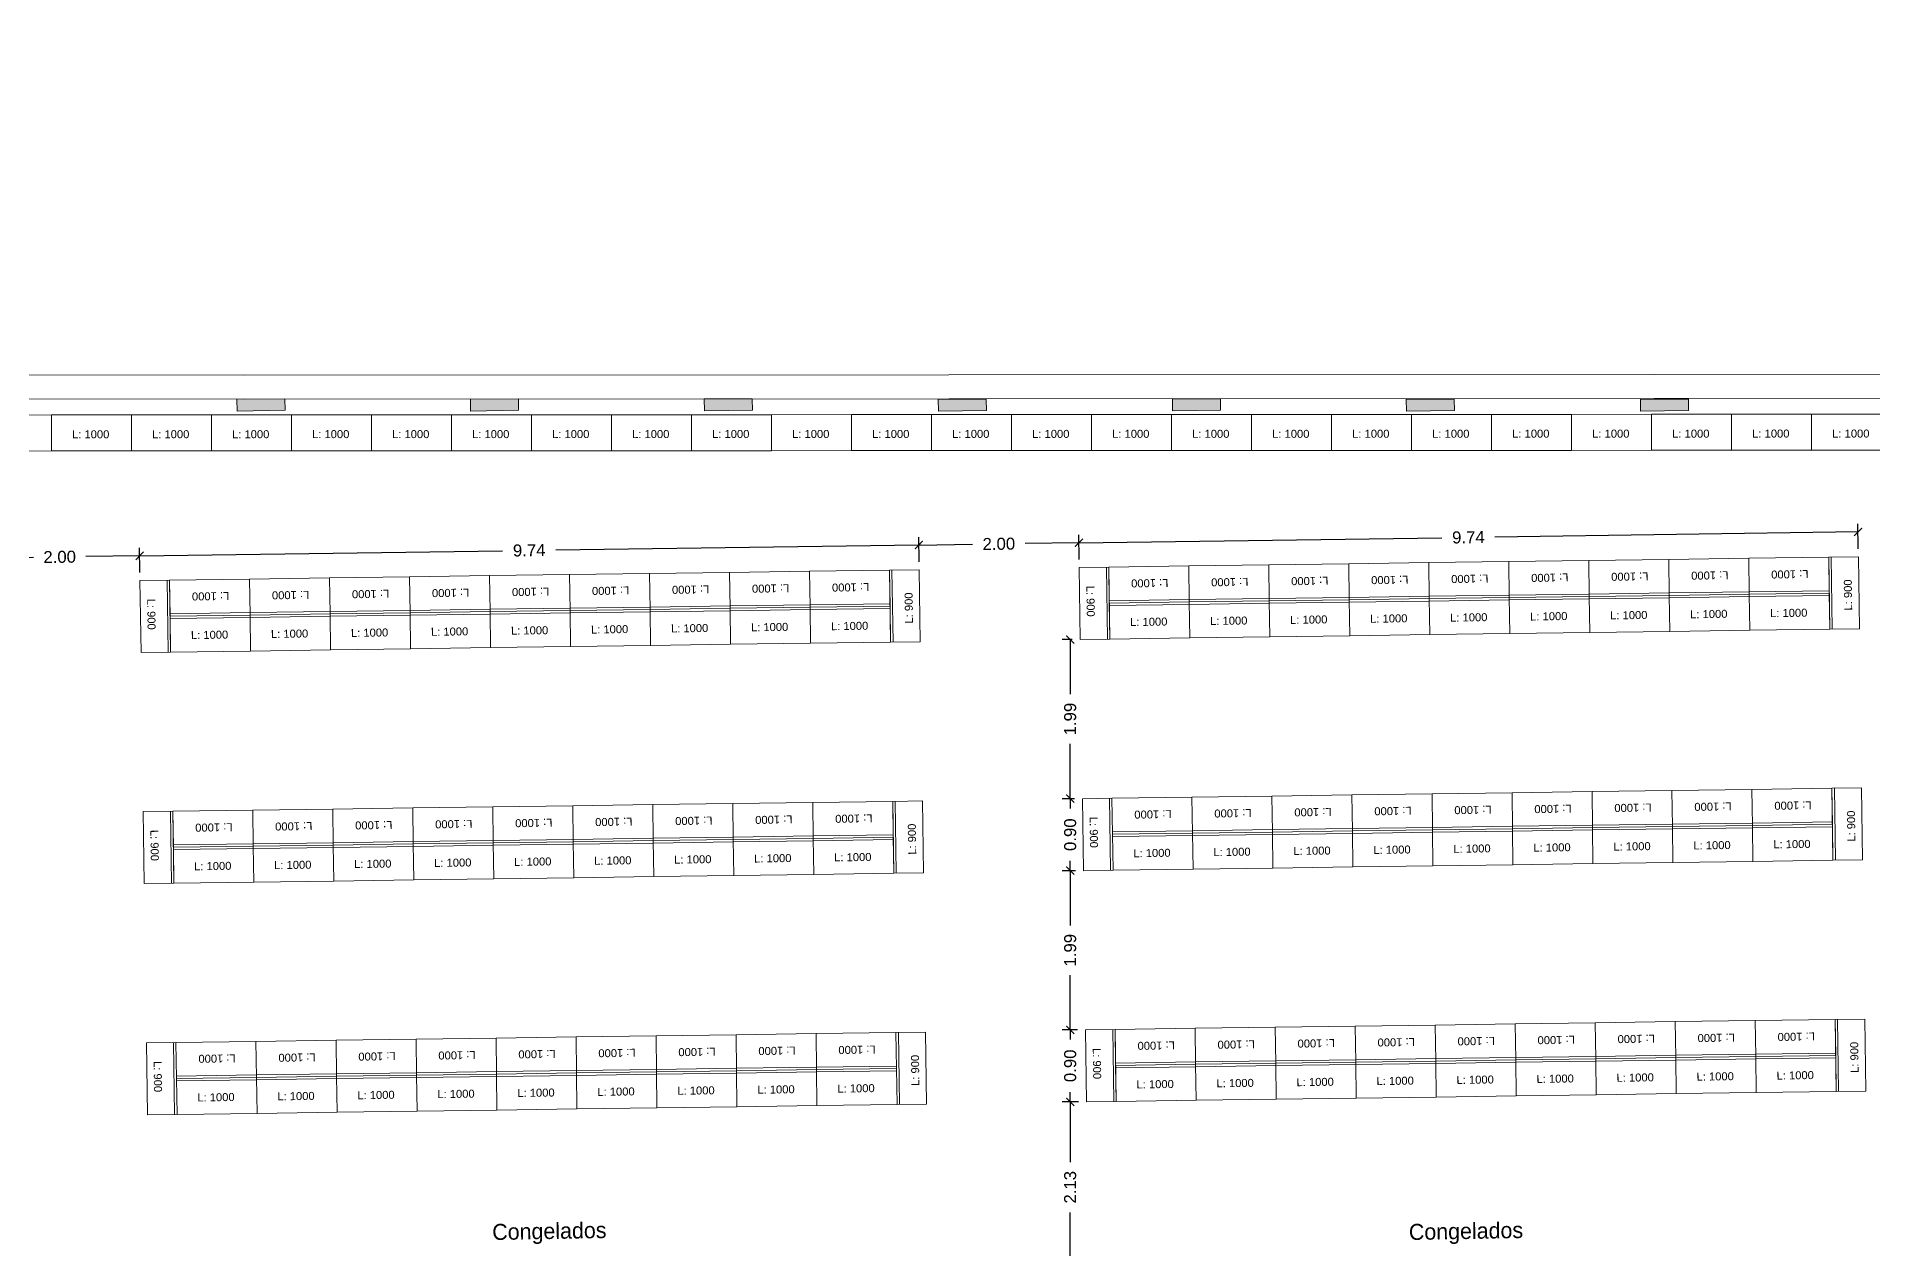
# Model space of a CAD drawing. Header units: inches. Extents: x 39 to 176, y 91 to 193.
# Drawn here: x 110.66 to 133.61, y 128.47 to 143.62 of the extents above; entities that cross this region are included whole.
import ezdxf

# ---------------------------------------------------------------- set-up
doc = ezdxf.new("R2010")
doc.units = ezdxf.units.IN
doc.header["$MEASUREMENT"] = 0
for name, color, linetype, lineweight in [('00.EE. Cotas  0.05', 2, 'Continuous', 5), ('00.EE. Muebles 0.05', 6, 'Continuous', 5), ('00.EE. Textos 0.05', 7, 'Continuous', 5), ('000.mARQ. Hach Gris Oscur. 0.05', 252, 'Continuous', 5), ('Texto', 141, 'Continuous', 18)]:
    doc.layers.add(name, color=color, linetype=linetype, lineweight=lineweight)
doc.styles.add('1_100', font='', dxfattribs={"height": 0.15})
doc.styles.add('1_500', font='', dxfattribs={"height": 1})
doc.styles.get('1_100').set_extended_font_data('Arial Unicode MS')
doc.styles.get('1_500').set_extended_font_data('Arial Unicode MS')
doc.dimstyles.new('1_100', dxfattribs={"dimtxt": 0.2, "dimasz": 0.1, "dimexe": 0.1, "dimexo": 0.1, "dimgap": 0.1, "dimtad": 0, "dimzin": 0, "dimdsep": 46, "dimtxsty": '1_100', "dimblk": 'ARCHTICK', "dimcen": 0.1, "dimadec": 0, "dimazin": 0, "dimtfac": 1, "dimtix": 1, "dimtmove": 2, "dimatfit": 3, "dimldrblk": 'OBLIQUE', "dimfxl": 1, "dimtolj": 1, "dimtzin": 0, "dimarcsym": 0})

# ---------------------------------------------------------------- blocks, each defined once
blk = doc.blocks.new('hhgfhfgh')
at = {"layer": '000.mARQ. Hach Gris Oscur. 0.05'}
h = blk.add_hatch(color=256, dxfattribs=at)
h.dxf.hatch_style = 1
h.paths.add_polyline_path([(1455.477, 129.807), (1456.077, 129.808), (1456.079, 129.666), (1455.479, 129.657)])
h = blk.add_hatch(color=256, dxfattribs=at)
h.dxf.hatch_style = 1
h.paths.add_polyline_path([(1458.396, 129.807), (1458.996, 129.808), (1458.998, 129.666), (1458.398, 129.657)])
h = blk.add_hatch(color=256, dxfattribs=at)
h.dxf.hatch_style = 1
h.paths.add_polyline_path([(1461.318, 129.809), (1461.918, 129.809), (1461.92, 129.667), (1461.32, 129.659)])
h = blk.add_hatch(color=256, dxfattribs=at)
h.dxf.hatch_style = 1
h.paths.add_polyline_path([(1464.244, 129.807), (1464.844, 129.807), (1464.846, 129.665), (1464.246, 129.657)])
h = blk.add_hatch(color=256, dxfattribs=at)
h.dxf.hatch_style = 1
h.paths.add_polyline_path([(1467.17, 129.808), (1467.77, 129.808), (1467.772, 129.666), (1467.172, 129.658)])
h = blk.add_hatch(color=256, dxfattribs=at)
h.dxf.hatch_style = 1
h.paths.add_polyline_path([(1470.094, 129.806), (1470.694, 129.807), (1470.696, 129.665), (1470.096, 129.656)])
h = blk.add_hatch(color=256, dxfattribs=at)
h.dxf.hatch_style = 1
h.paths.add_polyline_path([(1473.019, 129.806), (1473.62, 129.807), (1473.621, 129.665), (1473.021, 129.656)])
blk.add_lwpolyline([(1439.856, 129.828), (1455.559, 129.807), (1473.193, 129.814), (1511.187, 129.831), (1511.182, 130.131), (1473.193, 130.114), (1455.559, 130.107), (1440.153, 130.11), (1439.544, 179.958), (1439.243, 179.954), (1439.853, 130.101), (1439.853, 130.119), (1439.856, 129.828)], dxfattribs=at)
for points in [[(1455.477, 129.807), (1456.077, 129.808), (1456.079, 129.666), (1455.479, 129.657)], [(1458.396, 129.807), (1458.996, 129.808), (1458.998, 129.666), (1458.398, 129.657)], [(1461.318, 129.809), (1461.918, 129.809), (1461.92, 129.667), (1461.32, 129.659)], [(1464.244, 129.807), (1464.844, 129.807), (1464.846, 129.665), (1464.246, 129.657)], [(1467.17, 129.808), (1467.77, 129.808), (1467.772, 129.666), (1467.172, 129.658)], [(1470.094, 129.806), (1470.694, 129.807), (1470.696, 129.665), (1470.096, 129.656)], [(1473.019, 129.806), (1473.62, 129.807), (1473.621, 129.665), (1473.021, 129.656)]]:
    blk.add_lwpolyline(points, close=True, dxfattribs=at)
blk = doc.blocks.new('_ArchTick')
at = {"color": 0, "linetype": 'ByBlock', "const_width": 0.15}
blk.add_lwpolyline([(-0.5, -0.5), (0.5, 0.5)], dxfattribs=at)
blk = doc.blocks.new('*D103')
at = {"layer": '00.EE. Cotas  0.05', "color": 0, "lineweight": -2, "transparency": 16777216}
for p, q in [((109.952, 136.892), (109.948, 137.201)), ((111.952, 136.92), (111.948, 137.229)), ((109.949, 137.101), (110.62, 137.111)), ((111.949, 137.129), (111.278, 137.12))]:
    blk.add_line(p, q, dxfattribs=at)
at = {"layer": 'Defpoints', "color": 0, "transparency": 16777216}
for p in [(111.949, 137.129), (109.953, 136.793), (111.953, 136.82)]:
    blk.add_point(p, dxfattribs=at)
at = {"layer": '00.EE. Cotas  0.05', "color": 0, "lineweight": -2, "transparency": 16777216, "xscale": 0.1, "yscale": 0.1, "zscale": 0.1}
for p, rotation in [((109.949, 137.101), 180.7946960346271), ((111.949, 137.129), 0.7946960346270885)]:
    blk.add_blockref('_ArchTick', p, dxfattribs=dict(at, rotation=rotation))
at = {"layer": '00.EE. Cotas  0.05', "color": 0, "transparency": 16777216, "insert": (110.949, 137.115), "char_height": 0.15, "attachment_point": 5, "rotation": 0.7947, "style": '1_100'}
blk.add_mtext('\\A1;2.00', dxfattribs=at)
blk = doc.blocks.new('_Oblique')
blk = doc.blocks.new('*D104')
at = {"layer": '00.EE. Cotas  0.05', "color": 0, "lineweight": -2, "transparency": 16777216}
for p, q in [((111.952, 136.92), (111.948, 137.229)), ((121.688, 137.264), (117.151, 137.201)), ((121.691, 137.055), (121.687, 137.364)), ((111.949, 137.129), (116.486, 137.192))]:
    blk.add_line(p, q, dxfattribs=at)
at = {"layer": 'Defpoints', "color": 0, "transparency": 16777216}
for p in [(121.688, 137.264), (111.953, 136.82), (121.692, 136.955)]:
    blk.add_point(p, dxfattribs=at)
at = {"layer": '00.EE. Cotas  0.05', "color": 0, "lineweight": -2, "transparency": 16777216, "xscale": 0.1, "yscale": 0.1, "zscale": 0.1}
for p, rotation in [((121.688, 137.264), 0.7946960346290732), ((111.949, 137.129), 180.7946960346291)]:
    blk.add_blockref('_ArchTick', p, dxfattribs=dict(at, rotation=rotation))
at = {"layer": '00.EE. Cotas  0.05', "color": 0, "transparency": 16777216, "insert": (116.818, 137.197), "char_height": 0.15, "attachment_point": 5, "rotation": 0.7947, "style": '1_100'}
blk.add_mtext('\\A1;9.74', dxfattribs=at)
blk = doc.blocks.new('*D105')
at = {"layer": '00.EE. Cotas  0.05', "color": 0, "lineweight": -2, "transparency": 16777216}
for p, q in [((121.691, 137.055), (121.687, 137.364)), ((121.688, 137.264), (122.359, 137.274)), ((123.688, 137.292), (123.016, 137.283)), ((123.691, 137.083), (123.686, 137.392))]:
    blk.add_line(p, q, dxfattribs=at)
at = {"layer": 'Defpoints', "color": 0, "transparency": 16777216}
for p in [(123.688, 137.292), (123.692, 136.983), (121.692, 136.955)]:
    blk.add_point(p, dxfattribs=at)
at = {"layer": '00.EE. Cotas  0.05', "color": 0, "lineweight": -2, "transparency": 16777216, "xscale": 0.1, "yscale": 0.1, "zscale": 0.1}
for p, rotation in [((121.688, 137.264), 180.7946960345991), ((123.688, 137.292), 0.7946960345990997)]:
    blk.add_blockref('_ArchTick', p, dxfattribs=dict(at, rotation=rotation))
at = {"layer": '00.EE. Cotas  0.05', "color": 0, "transparency": 16777216, "insert": (122.688, 137.278), "char_height": 0.15, "attachment_point": 5, "rotation": 0.7947, "style": '1_100'}
blk.add_mtext('\\A1;2.00', dxfattribs=at)
blk = doc.blocks.new('*D106')
at = {"layer": '00.EE. Cotas  0.05', "color": 0, "lineweight": -2, "transparency": 16777216}
for p, q in [((133.43, 137.218), (133.425, 137.527)), ((123.691, 137.083), (123.686, 137.392)), ((123.688, 137.292), (128.225, 137.355)), ((133.427, 137.427), (128.889, 137.364))]:
    blk.add_line(p, q, dxfattribs=at)
at = {"layer": 'Defpoints', "color": 0, "transparency": 16777216}
for p in [(133.427, 137.427), (123.692, 136.983), (133.431, 137.118)]:
    blk.add_point(p, dxfattribs=at)
at = {"layer": '00.EE. Cotas  0.05', "color": 0, "lineweight": -2, "transparency": 16777216, "xscale": 0.1, "yscale": 0.1, "zscale": 0.1}
for p, rotation in [((133.427, 137.427), 0.794696034630409), ((123.688, 137.292), 180.7946960346304)]:
    blk.add_blockref('_ArchTick', p, dxfattribs=dict(at, rotation=rotation))
at = {"layer": '00.EE. Cotas  0.05', "color": 0, "transparency": 16777216, "insert": (128.557, 137.36), "char_height": 0.15, "attachment_point": 5, "rotation": 0.7947, "style": '1_100'}
blk.add_mtext('\\A1;9.74', dxfattribs=at)
blk = doc.blocks.new('*D107')
at = {"layer": '00.EE. Cotas  0.05', "color": 0, "lineweight": -2, "transparency": 16777216}
for p, q in [((123.605, 136.083), (123.48, 136.083)), ((123.58, 136.083), (123.58, 135.399)), ((123.58, 134.093), (123.58, 134.778)), ((123.632, 134.093), (123.48, 134.093))]:
    blk.add_line(p, q, dxfattribs=at)
at = {"layer": 'Defpoints', "color": 0, "transparency": 16777216}
for p in [(123.705, 136.083), (123.58, 134.093), (123.732, 134.093)]:
    blk.add_point(p, dxfattribs=at)
at = {"layer": '00.EE. Cotas  0.05', "color": 0, "lineweight": -2, "transparency": 16777216, "xscale": 0.1, "yscale": 0.1, "zscale": 0.1}
for p, rotation in [((123.58, 136.083), 90), ((123.58, 134.093), 270)]:
    blk.add_blockref('_ArchTick', p, dxfattribs=dict(at, rotation=rotation))
at = {"layer": '00.EE. Cotas  0.05', "color": 0, "transparency": 16777216, "insert": (123.58, 135.088), "char_height": 0.15, "attachment_point": 5, "rotation": 90, "style": '1_100'}
blk.add_mtext('\\A1;1.99', dxfattribs=at)
blk = doc.blocks.new('*D108')
at = {"layer": '00.EE. Cotas  0.05', "color": 0, "lineweight": -2, "transparency": 16777216}
for p, q in [((123.632, 134.093), (123.48, 134.093)), ((123.58, 134.093), (123.58, 133.972)), ((123.58, 133.193), (123.58, 133.315)), ((123.645, 133.193), (123.48, 133.193))]:
    blk.add_line(p, q, dxfattribs=at)
at = {"layer": 'Defpoints', "color": 0, "transparency": 16777216}
for p in [(123.732, 134.093), (123.58, 133.193), (123.745, 133.193)]:
    blk.add_point(p, dxfattribs=at)
at = {"layer": '00.EE. Cotas  0.05', "color": 0, "lineweight": -2, "transparency": 16777216, "xscale": 0.1, "yscale": 0.1, "zscale": 0.1}
for p, rotation in [((123.58, 134.093), 90), ((123.58, 133.193), 270)]:
    blk.add_blockref('_ArchTick', p, dxfattribs=dict(at, rotation=rotation))
at = {"layer": '00.EE. Cotas  0.05', "color": 0, "transparency": 16777216, "insert": (123.58, 133.643), "char_height": 0.15, "attachment_point": 5, "rotation": 90, "style": '1_100'}
blk.add_mtext('\\A1;0.90', dxfattribs=at)
blk = doc.blocks.new('*D109')
at = {"layer": '00.EE. Cotas  0.05', "color": 0, "lineweight": -2, "transparency": 16777216}
for p, q in [((123.645, 133.193), (123.48, 133.193)), ((123.58, 133.193), (123.58, 132.509)), ((123.58, 131.204), (123.58, 131.888)), ((123.672, 131.204), (123.48, 131.204))]:
    blk.add_line(p, q, dxfattribs=at)
at = {"layer": 'Defpoints', "color": 0, "transparency": 16777216}
for p in [(123.745, 133.193), (123.58, 131.204), (123.772, 131.204)]:
    blk.add_point(p, dxfattribs=at)
at = {"layer": '00.EE. Cotas  0.05', "color": 0, "lineweight": -2, "transparency": 16777216, "xscale": 0.1, "yscale": 0.1, "zscale": 0.1}
for p, rotation in [((123.58, 133.193), 90), ((123.58, 131.204), 270)]:
    blk.add_blockref('_ArchTick', p, dxfattribs=dict(at, rotation=rotation))
at = {"layer": '00.EE. Cotas  0.05', "color": 0, "transparency": 16777216, "insert": (123.58, 132.199), "char_height": 0.15, "attachment_point": 5, "rotation": 90, "style": '1_100'}
blk.add_mtext('\\A1;1.99', dxfattribs=at)
blk = doc.blocks.new('*D110')
at = {"layer": '00.EE. Cotas  0.05', "color": 0, "lineweight": -2, "transparency": 16777216}
for p, q in [((123.672, 131.204), (123.48, 131.204)), ((123.58, 131.204), (123.58, 131.082)), ((123.58, 130.304), (123.58, 130.425)), ((123.685, 130.304), (123.48, 130.304))]:
    blk.add_line(p, q, dxfattribs=at)
at = {"layer": 'Defpoints', "color": 0, "transparency": 16777216}
for p in [(123.58, 131.204), (123.772, 131.204), (123.785, 130.304)]:
    blk.add_point(p, dxfattribs=at)
at = {"layer": '00.EE. Cotas  0.05', "color": 0, "lineweight": -2, "transparency": 16777216, "xscale": 0.1, "yscale": 0.1, "zscale": 0.1}
for p, rotation in [((123.58, 131.204), 90), ((123.58, 130.304), 270)]:
    blk.add_blockref('_ArchTick', p, dxfattribs=dict(at, rotation=rotation))
at = {"layer": '00.EE. Cotas  0.05', "color": 0, "transparency": 16777216, "insert": (123.58, 130.754), "char_height": 0.15, "attachment_point": 5, "rotation": 90, "style": '1_100'}
blk.add_mtext('\\A1;0.90', dxfattribs=at)
blk = doc.blocks.new('*D111')
at = {"layer": '00.EE. Cotas  0.05', "color": 0, "lineweight": -2, "transparency": 16777216}
for p, q in [((123.685, 130.304), (123.48, 130.304)), ((123.58, 130.304), (123.58, 129.551)), ((123.58, 128.169), (123.58, 128.922)), ((123.88, 128.169), (123.48, 128.169))]:
    blk.add_line(p, q, dxfattribs=at)
at = {"layer": 'Defpoints', "color": 0, "transparency": 16777216}
for p in [(123.785, 130.304), (123.58, 128.169), (124.094, 128.169)]:
    blk.add_point(p, dxfattribs=at)
at = {"layer": '00.EE. Cotas  0.05', "color": 0, "lineweight": -2, "transparency": 16777216, "xscale": 0.1, "yscale": 0.1, "zscale": 0.1}
for p, rotation in [((123.58, 130.304), 90), ((123.58, 128.169), 270)]:
    blk.add_blockref('_ArchTick', p, dxfattribs=dict(at, rotation=rotation))
at = {"layer": '00.EE. Cotas  0.05', "color": 0, "transparency": 16777216, "insert": (123.58, 129.236), "char_height": 0.15, "attachment_point": 5, "rotation": 90, "style": '1_100'}
blk.add_mtext('\\A1;2.13', dxfattribs=at)

msp = doc.modelspace()

# ---------------------------------------------------------------- linework, layer by layer
at = {"layer": '00.EE. Muebles 0.05'}
for p, q in [((124.045, 136.088), (124.032, 136.988)), ((133.091, 137.113), (133.104, 136.214)), ((133.091, 137.113), (133.104, 136.214)), ((112.306, 135.925), (112.293, 136.825)), ((121.352, 136.951), (121.365, 136.051)), ((120.328, 136.516), (119.328, 136.503)), ((121.328, 136.53), (120.328, 136.516)), ((125.068, 136.582), (124.068, 136.568)), ((124.069, 136.508), (125.069, 136.522)), ((126.068, 136.596), (125.068, 136.582)), ((125.069, 136.522), (126.069, 136.536)), ((127.068, 136.61), (126.068, 136.596)), ((126.069, 136.536), (127.068, 136.55)), ((128.067, 136.624), (127.068, 136.61)), ((127.068, 136.55), (128.068, 136.564)), ((129.067, 136.638), (128.067, 136.624)), ((128.068, 136.564), (129.068, 136.578)), ((130.067, 136.651), (129.067, 136.638)), ((129.068, 136.578), (130.068, 136.591)), ((131.067, 136.665), (130.067, 136.651)), ((130.068, 136.591), (131.068, 136.605)), ((132.067, 136.679), (131.067, 136.665)), ((132.067, 136.679), (131.067, 136.665)), ((131.068, 136.605), (132.068, 136.619)), ((131.068, 136.605), (132.068, 136.619)), ((133.067, 136.693), (132.067, 136.679)), ((133.067, 136.693), (132.067, 136.679)), ((132.068, 136.619), (133.068, 136.633)), ((132.068, 136.619), (133.068, 136.633)), ((113.329, 136.419), (112.329, 136.405)), ((112.33, 136.345), (113.33, 136.359)), ((114.329, 136.433), (113.329, 136.419)), ((113.33, 136.359), (114.33, 136.373)), ((115.329, 136.447), (114.329, 136.433)), ((114.33, 136.373), (115.33, 136.387)), ((116.329, 136.461), (115.329, 136.447)), ((115.33, 136.387), (116.329, 136.401)), ((117.329, 136.475), (116.329, 136.461)), ((116.329, 136.401), (117.329, 136.415)), ((118.328, 136.489), (117.329, 136.475)), ((117.329, 136.415), (118.329, 136.429)), ((119.328, 136.503), (118.328, 136.489)), ((118.329, 136.429), (119.329, 136.443)), ((119.329, 136.443), (120.329, 136.456)), ((120.329, 136.456), (121.329, 136.47)), ((133.131, 134.224), (133.144, 133.324)), ((133.131, 134.224), (133.144, 133.324)), ((121.392, 134.061), (121.405, 133.161)), ((124.085, 133.198), (124.072, 134.098)), ((112.346, 133.035), (112.333, 133.935)), ((130.107, 133.762), (129.107, 133.748)), ((131.107, 133.776), (130.107, 133.762)), ((132.107, 133.789), (131.107, 133.776)), ((132.107, 133.789), (131.107, 133.776)), ((133.107, 133.803), (132.107, 133.789)), ((133.107, 133.803), (132.107, 133.789)), ((113.369, 133.53), (112.369, 133.516)), ((114.369, 133.543), (113.369, 133.53)), ((115.369, 133.557), (114.369, 133.543)), ((116.369, 133.571), (115.369, 133.557)), ((117.369, 133.585), (116.369, 133.571)), ((118.369, 133.599), (117.369, 133.585)), ((117.369, 133.525), (118.369, 133.539)), ((119.368, 133.613), (118.369, 133.599)), ((118.369, 133.539), (119.369, 133.553)), ((120.368, 133.627), (119.368, 133.613)), ((119.369, 133.553), (120.369, 133.567)), ((121.368, 133.641), (120.368, 133.627)), ((120.369, 133.567), (121.369, 133.581)), ((125.108, 133.692), (124.108, 133.679)), ((124.109, 133.619), (125.109, 133.632)), ((126.108, 133.706), (125.108, 133.692)), ((125.109, 133.632), (126.109, 133.646)), ((127.108, 133.72), (126.108, 133.706)), ((126.109, 133.646), (127.109, 133.66)), ((128.108, 133.734), (127.108, 133.72)), ((127.109, 133.66), (128.108, 133.674)), ((129.107, 133.748), (128.108, 133.734)), ((128.108, 133.674), (129.108, 133.688)), ((129.108, 133.688), (130.108, 133.702)), ((130.108, 133.702), (131.108, 133.716)), ((131.108, 133.716), (132.108, 133.729)), ((131.108, 133.716), (132.108, 133.729)), ((132.108, 133.729), (133.108, 133.743)), ((132.108, 133.729), (133.108, 133.743)), ((112.37, 133.456), (113.37, 133.47)), ((113.37, 133.47), (114.37, 133.483)), ((114.37, 133.483), (115.37, 133.497)), ((115.37, 133.497), (116.37, 133.511)), ((116.37, 133.511), (117.369, 133.525)), ((133.171, 131.334), (133.184, 130.434)), ((133.171, 131.334), (133.184, 130.434)), ((112.386, 130.146), (112.373, 131.046)), ((121.432, 131.171), (121.445, 130.271)), ((124.125, 130.308), (124.112, 131.208)), ((125.148, 130.803), (124.148, 130.789)), ((126.148, 130.817), (125.148, 130.803)), ((127.148, 130.83), (126.148, 130.817)), ((128.148, 130.844), (127.148, 130.83)), ((127.149, 130.77), (128.148, 130.784)), ((129.148, 130.858), (128.148, 130.844)), ((128.148, 130.784), (129.148, 130.798)), ((130.147, 130.872), (129.148, 130.858)), ((129.148, 130.798), (130.148, 130.812)), ((131.147, 130.886), (130.147, 130.872)), ((130.148, 130.812), (131.148, 130.826)), ((132.147, 130.9), (131.147, 130.886)), ((132.147, 130.9), (131.147, 130.886)), ((131.148, 130.826), (132.148, 130.84)), ((131.148, 130.826), (132.148, 130.84)), ((133.147, 130.914), (132.147, 130.9)), ((133.147, 130.914), (132.147, 130.9)), ((132.148, 130.84), (133.148, 130.854)), ((132.148, 130.84), (133.148, 130.854)), ((113.409, 130.64), (112.409, 130.626)), ((112.41, 130.566), (113.41, 130.58)), ((114.409, 130.654), (113.409, 130.64)), ((113.41, 130.58), (114.41, 130.594)), ((115.409, 130.668), (114.409, 130.654)), ((114.41, 130.594), (115.41, 130.608)), ((116.409, 130.681), (115.409, 130.668)), ((115.41, 130.608), (116.41, 130.621)), ((117.409, 130.695), (116.409, 130.681)), ((116.41, 130.621), (117.41, 130.635)), ((118.409, 130.709), (117.409, 130.695)), ((117.41, 130.635), (118.409, 130.649)), ((119.409, 130.723), (118.409, 130.709)), ((118.409, 130.649), (119.409, 130.663)), ((120.408, 130.737), (119.409, 130.723)), ((119.409, 130.663), (120.409, 130.677)), ((121.408, 130.751), (120.408, 130.737)), ((120.409, 130.677), (121.409, 130.691)), ((124.149, 130.729), (125.149, 130.743)), ((125.149, 130.743), (126.149, 130.757)), ((126.149, 130.757), (127.149, 130.77))]:
    msp.add_line(p, q, dxfattribs=at)
for points in [[(109.847, 138.889), (110.847, 138.89), (110.847, 138.44), (109.847, 138.439)], [(110.847, 138.89), (111.847, 138.89), (111.847, 138.44), (110.847, 138.44)], [(111.847, 138.89), (112.847, 138.89), (112.847, 138.44), (111.847, 138.44)], [(112.847, 138.89), (113.847, 138.891), (113.847, 138.441), (112.847, 138.44)], [(113.847, 138.891), (114.847, 138.891), (114.847, 138.441), (113.847, 138.441)], [(114.847, 138.891), (115.847, 138.892), (115.847, 138.442), (114.847, 138.441)], [(115.847, 138.892), (116.847, 138.892), (116.847, 138.442), (115.847, 138.442)], [(116.847, 138.892), (117.847, 138.892), (117.847, 138.442), (116.847, 138.442)], [(117.847, 138.892), (118.847, 138.893), (118.847, 138.443), (117.847, 138.442)], [(117.847, 138.892), (118.847, 138.893), (118.847, 138.443), (117.847, 138.442)], [(118.847, 138.893), (119.847, 138.893), (119.847, 138.443), (118.847, 138.443)], [(118.847, 138.893), (119.847, 138.893), (119.847, 138.443), (118.847, 138.443)], [(119.847, 138.893), (120.847, 138.894), (120.847, 138.444), (119.847, 138.443)], [(119.847, 138.893), (120.847, 138.894), (120.847, 138.444), (119.847, 138.443)], [(120.847, 138.894), (121.847, 138.894), (121.847, 138.444), (120.847, 138.444)], [(120.847, 138.894), (121.847, 138.894), (121.847, 138.444), (120.847, 138.444)], [(121.847, 138.894), (122.847, 138.894), (122.847, 138.444), (121.847, 138.444)], [(121.847, 138.894), (122.847, 138.894), (122.847, 138.444), (121.847, 138.444)], [(122.847, 138.894), (123.847, 138.895), (123.847, 138.445), (122.847, 138.444)], [(122.847, 138.894), (123.847, 138.895), (123.847, 138.445), (122.847, 138.444)], [(123.847, 138.895), (124.847, 138.895), (124.847, 138.445), (123.847, 138.445)], [(124.847, 138.895), (125.847, 138.896), (125.847, 138.446), (124.847, 138.445)], [(125.847, 138.896), (126.847, 138.896), (126.847, 138.446), (125.847, 138.446)], [(126.847, 138.896), (127.847, 138.896), (127.847, 138.446), (126.847, 138.446)], [(127.847, 138.896), (128.847, 138.897), (128.847, 138.447), (127.847, 138.446)], [(128.847, 138.897), (129.847, 138.897), (129.847, 138.447), (128.847, 138.447)], [(129.847, 138.897), (130.847, 138.898), (130.847, 138.448), (129.847, 138.447)], [(130.847, 138.898), (131.847, 138.898), (131.847, 138.448), (130.847, 138.448)], [(131.847, 138.898), (132.847, 138.898), (132.847, 138.448), (131.847, 138.448)], [(132.847, 138.898), (133.847, 138.899), (133.847, 138.449), (132.847, 138.448)], [(132.847, 138.898), (133.847, 138.899), (133.847, 138.449), (132.847, 138.448)], [(124.075, 136.088), (123.705, 136.083), (123.692, 136.983), (124.062, 136.988)], [(125.068, 136.552), (124.068, 136.538), (124.062, 136.988), (125.062, 137.002)], [(126.068, 136.566), (125.068, 136.552), (125.062, 137.002), (126.062, 137.016)], [(127.068, 136.58), (126.068, 136.566), (126.062, 137.016), (127.062, 137.03)], [(128.068, 136.594), (127.068, 136.58), (127.062, 137.03), (128.062, 137.044)], [(129.068, 136.608), (128.068, 136.594), (128.062, 137.044), (129.062, 137.058)], [(130.068, 136.621), (129.068, 136.608), (129.062, 137.058), (130.061, 137.071)], [(131.068, 136.635), (130.068, 136.621), (130.061, 137.071), (131.061, 137.085)], [(132.068, 136.649), (131.068, 136.635), (131.061, 137.085), (132.061, 137.099)], [(132.068, 136.649), (131.068, 136.635), (131.061, 137.085), (132.061, 137.099)], [(133.067, 136.663), (132.068, 136.649), (132.061, 137.099), (133.061, 137.113)], [(133.067, 136.663), (132.068, 136.649), (132.061, 137.099), (133.061, 137.113)], [(133.061, 137.113), (133.431, 137.118), (133.444, 136.218), (133.074, 136.213)], [(133.061, 137.113), (133.431, 137.118), (133.444, 136.218), (133.074, 136.213)], [(112.336, 135.925), (111.966, 135.92), (111.953, 136.82), (112.323, 136.825)], [(113.329, 136.389), (112.329, 136.375), (112.323, 136.825), (113.323, 136.839)], [(114.329, 136.403), (113.329, 136.389), (113.323, 136.839), (114.323, 136.853)], [(115.329, 136.417), (114.329, 136.403), (114.323, 136.853), (115.323, 136.867)], [(116.329, 136.431), (115.329, 136.417), (115.323, 136.867), (116.323, 136.881)], [(117.329, 136.445), (116.329, 136.431), (116.323, 136.881), (117.323, 136.895)], [(118.329, 136.459), (117.329, 136.445), (117.323, 136.895), (118.323, 136.909)], [(119.329, 136.473), (118.329, 136.459), (118.323, 136.909), (119.323, 136.922)], [(120.329, 136.486), (119.329, 136.473), (119.323, 136.922), (120.322, 136.936)], [(121.329, 136.5), (120.329, 136.486), (120.322, 136.936), (121.322, 136.95)], [(121.322, 136.95), (121.692, 136.955), (121.705, 136.055), (121.335, 136.05)], [(124.068, 136.538), (125.068, 136.552), (125.074, 136.102), (124.075, 136.088)], [(125.068, 136.552), (126.068, 136.566), (126.074, 136.116), (125.074, 136.102)], [(126.068, 136.566), (127.068, 136.58), (127.074, 136.13), (126.074, 136.116)], [(127.068, 136.58), (128.068, 136.594), (128.074, 136.144), (127.074, 136.13)], [(128.068, 136.594), (129.068, 136.608), (129.074, 136.158), (128.074, 136.144)], [(129.068, 136.608), (130.068, 136.621), (130.074, 136.172), (129.074, 136.158)], [(130.068, 136.621), (131.068, 136.635), (131.074, 136.185), (130.074, 136.172)], [(131.068, 136.635), (132.068, 136.649), (132.074, 136.199), (131.074, 136.185)], [(131.068, 136.635), (132.068, 136.649), (132.074, 136.199), (131.074, 136.185)], [(132.068, 136.649), (133.067, 136.663), (133.074, 136.213), (132.074, 136.199)], [(132.068, 136.649), (133.067, 136.663), (133.074, 136.213), (132.074, 136.199)], [(112.329, 136.375), (113.329, 136.389), (113.336, 135.939), (112.336, 135.925)], [(113.329, 136.389), (114.329, 136.403), (114.335, 135.953), (113.336, 135.939)], [(114.329, 136.403), (115.329, 136.417), (115.335, 135.967), (114.335, 135.953)], [(115.329, 136.417), (116.329, 136.431), (116.335, 135.981), (115.335, 135.967)], [(116.329, 136.431), (117.329, 136.445), (117.335, 135.995), (116.335, 135.981)], [(117.329, 136.445), (118.329, 136.459), (118.335, 136.009), (117.335, 135.995)], [(118.329, 136.459), (119.329, 136.473), (119.335, 136.023), (118.335, 136.009)], [(119.329, 136.473), (120.329, 136.486), (120.335, 136.036), (119.335, 136.023)], [(120.329, 136.486), (121.329, 136.5), (121.335, 136.05), (120.335, 136.036)], [(133.108, 133.773), (132.108, 133.759), (132.101, 134.209), (133.101, 134.223)], [(133.108, 133.773), (132.108, 133.759), (132.101, 134.209), (133.101, 134.223)], [(133.101, 134.223), (133.471, 134.228), (133.484, 133.329), (133.114, 133.323)], [(133.101, 134.223), (133.471, 134.228), (133.484, 133.329), (133.114, 133.323)], [(116.369, 133.541), (115.369, 133.527), (115.363, 133.977), (116.363, 133.991)], [(117.369, 133.555), (116.369, 133.541), (116.363, 133.991), (117.363, 134.005)], [(118.369, 133.569), (117.369, 133.555), (117.363, 134.005), (118.363, 134.019)], [(119.369, 133.583), (118.369, 133.569), (118.363, 134.019), (119.363, 134.033)], [(120.369, 133.597), (119.369, 133.583), (119.363, 134.033), (120.362, 134.047)], [(121.369, 133.611), (120.369, 133.597), (120.362, 134.047), (121.362, 134.06)], [(121.362, 134.06), (121.732, 134.066), (121.745, 133.166), (121.375, 133.161)], [(124.115, 133.199), (123.745, 133.193), (123.732, 134.093), (124.102, 134.098)], [(125.108, 133.662), (124.108, 133.649), (124.102, 134.098), (125.102, 134.112)], [(126.108, 133.676), (125.108, 133.662), (125.102, 134.112), (126.102, 134.126)], [(127.108, 133.69), (126.108, 133.676), (126.102, 134.126), (127.102, 134.14)], [(128.108, 133.704), (127.108, 133.69), (127.102, 134.14), (128.102, 134.154)], [(129.108, 133.718), (128.108, 133.704), (128.102, 134.154), (129.102, 134.168)], [(130.108, 133.732), (129.108, 133.718), (129.102, 134.168), (130.102, 134.182)], [(131.108, 133.746), (130.108, 133.732), (130.102, 134.182), (131.101, 134.196)], [(132.108, 133.759), (131.108, 133.746), (131.101, 134.196), (132.101, 134.209)], [(132.108, 133.759), (131.108, 133.746), (131.101, 134.196), (132.101, 134.209)], [(112.376, 133.036), (112.006, 133.031), (111.993, 133.931), (112.363, 133.936)], [(113.369, 133.5), (112.37, 133.486), (112.363, 133.936), (113.363, 133.95)], [(114.369, 133.513), (113.369, 133.5), (113.363, 133.95), (114.363, 133.963)], [(115.369, 133.527), (114.369, 133.513), (114.363, 133.963), (115.363, 133.977)], [(131.108, 133.746), (132.108, 133.759), (132.114, 133.31), (131.114, 133.296)], [(131.108, 133.746), (132.108, 133.759), (132.114, 133.31), (131.114, 133.296)], [(132.108, 133.759), (133.108, 133.773), (133.114, 133.323), (132.114, 133.31)], [(132.108, 133.759), (133.108, 133.773), (133.114, 133.323), (132.114, 133.31)], [(115.369, 133.527), (116.369, 133.541), (116.375, 133.091), (115.375, 133.077)], [(116.369, 133.541), (117.369, 133.555), (117.375, 133.105), (116.375, 133.091)], [(117.369, 133.555), (118.369, 133.569), (118.375, 133.119), (117.375, 133.105)], [(118.369, 133.569), (119.369, 133.583), (119.375, 133.133), (118.375, 133.119)], [(119.369, 133.583), (120.369, 133.597), (120.375, 133.147), (119.375, 133.133)], [(120.369, 133.597), (121.369, 133.611), (121.375, 133.161), (120.375, 133.147)], [(124.108, 133.649), (125.108, 133.662), (125.115, 133.212), (124.115, 133.199)], [(125.108, 133.662), (126.108, 133.676), (126.114, 133.226), (125.115, 133.212)], [(126.108, 133.676), (127.108, 133.69), (127.114, 133.24), (126.114, 133.226)], [(127.108, 133.69), (128.108, 133.704), (128.114, 133.254), (127.114, 133.24)], [(128.108, 133.704), (129.108, 133.718), (129.114, 133.268), (128.114, 133.254)], [(129.108, 133.718), (130.108, 133.732), (130.114, 133.282), (129.114, 133.268)], [(130.108, 133.732), (131.108, 133.746), (131.114, 133.296), (130.114, 133.282)], [(112.37, 133.486), (113.369, 133.5), (113.376, 133.05), (112.376, 133.036)], [(113.369, 133.5), (114.369, 133.513), (114.376, 133.063), (113.376, 133.05)], [(114.369, 133.513), (115.369, 133.527), (115.375, 133.077), (114.376, 133.063)], [(126.148, 130.787), (125.148, 130.773), (125.142, 131.223), (126.142, 131.237)], [(127.148, 130.8), (126.148, 130.787), (126.142, 131.237), (127.142, 131.25)], [(128.148, 130.814), (127.148, 130.8), (127.142, 131.25), (128.142, 131.264)], [(129.148, 130.828), (128.148, 130.814), (128.142, 131.264), (129.142, 131.278)], [(130.148, 130.842), (129.148, 130.828), (129.142, 131.278), (130.142, 131.292)], [(131.148, 130.856), (130.148, 130.842), (130.142, 131.292), (131.142, 131.306)], [(132.148, 130.87), (131.148, 130.856), (131.142, 131.306), (132.141, 131.32)], [(132.148, 130.87), (131.148, 130.856), (131.142, 131.306), (132.141, 131.32)], [(133.148, 130.884), (132.148, 130.87), (132.141, 131.32), (133.141, 131.334)], [(133.148, 130.884), (132.148, 130.87), (132.141, 131.32), (133.141, 131.334)], [(133.141, 131.334), (133.511, 131.339), (133.524, 130.439), (133.154, 130.434)], [(133.141, 131.334), (133.511, 131.339), (133.524, 130.439), (133.154, 130.434)], [(112.416, 130.146), (112.046, 130.141), (112.033, 131.041), (112.403, 131.046)], [(113.409, 130.61), (112.41, 130.596), (112.403, 131.046), (113.403, 131.06)], [(114.409, 130.624), (113.409, 130.61), (113.403, 131.06), (114.403, 131.074)], [(115.409, 130.638), (114.409, 130.624), (114.403, 131.074), (115.403, 131.088)], [(116.409, 130.651), (115.409, 130.638), (115.403, 131.088), (116.403, 131.101)], [(117.409, 130.665), (116.409, 130.651), (116.403, 131.101), (117.403, 131.115)], [(118.409, 130.679), (117.409, 130.665), (117.403, 131.115), (118.403, 131.129)], [(119.409, 130.693), (118.409, 130.679), (118.403, 131.129), (119.403, 131.143)], [(120.409, 130.707), (119.409, 130.693), (119.403, 131.143), (120.403, 131.157)], [(121.409, 130.721), (120.409, 130.707), (120.403, 131.157), (121.402, 131.171)], [(121.402, 131.171), (121.772, 131.176), (121.785, 130.276), (121.415, 130.271)], [(124.155, 130.309), (123.785, 130.304), (123.772, 131.204), (124.142, 131.209)], [(125.148, 130.773), (124.148, 130.759), (124.142, 131.209), (125.142, 131.223)], [(125.148, 130.773), (126.148, 130.787), (126.155, 130.337), (125.155, 130.323)], [(126.148, 130.787), (127.148, 130.8), (127.154, 130.35), (126.155, 130.337)], [(127.148, 130.8), (128.148, 130.814), (128.154, 130.364), (127.154, 130.35)], [(128.148, 130.814), (129.148, 130.828), (129.154, 130.378), (128.154, 130.364)], [(129.148, 130.828), (130.148, 130.842), (130.154, 130.392), (129.154, 130.378)], [(130.148, 130.842), (131.148, 130.856), (131.154, 130.406), (130.154, 130.392)], [(131.148, 130.856), (132.148, 130.87), (132.154, 130.42), (131.154, 130.406)], [(131.148, 130.856), (132.148, 130.87), (132.154, 130.42), (131.154, 130.406)], [(132.148, 130.87), (133.148, 130.884), (133.154, 130.434), (132.154, 130.42)], [(132.148, 130.87), (133.148, 130.884), (133.154, 130.434), (132.154, 130.42)], [(112.41, 130.596), (113.409, 130.61), (113.416, 130.16), (112.416, 130.146)], [(113.409, 130.61), (114.409, 130.624), (114.416, 130.174), (113.416, 130.16)], [(114.409, 130.624), (115.409, 130.638), (115.416, 130.188), (114.416, 130.174)], [(115.409, 130.638), (116.409, 130.651), (116.415, 130.201), (115.416, 130.188)], [(116.409, 130.651), (117.409, 130.665), (117.415, 130.215), (116.415, 130.201)], [(117.409, 130.665), (118.409, 130.679), (118.415, 130.229), (117.415, 130.215)], [(118.409, 130.679), (119.409, 130.693), (119.415, 130.243), (118.415, 130.229)], [(119.409, 130.693), (120.409, 130.707), (120.415, 130.257), (119.415, 130.243)], [(120.409, 130.707), (121.409, 130.721), (121.415, 130.271), (120.415, 130.257)], [(124.148, 130.759), (125.148, 130.773), (125.155, 130.323), (124.155, 130.309)]]:
    msp.add_lwpolyline(points, close=True, dxfattribs=at)

# ---------------------------------------------------------------- block references
at = {"layer": '000.mARQ. Hach Gris Oscur. 0.05'}
msp.add_blockref('hhgfhfgh', (-1342.313, 9.282), dxfattribs=at)

# ---------------------------------------------------------------- texts
at = {"layer": '00.EE. Textos 0.05', "char_height": 0.2, "width": 2.21658, "attachment_point": 5, "rotation": 1.0324, "style": '1_500'}
for insert in [(117.07, 128.659), (128.527, 128.659)]:
    msp.add_mtext('{\\fCentury Gothic|b0|i0|c0|p34;Congelados}', dxfattribs=dict(at, insert=insert))
at = {"layer": 'Texto', "char_height": 0.1, "width": 0.67587, "attachment_point": 1, "style": '1_100'}
for s, insert, rotation in [('L: 1000', (111.104, 138.698), 0.0229), ('L: 1000', (112.104, 138.699), 0.0229), ('L: 1000', (113.104, 138.699), 0.0229), ('L: 1000', (114.104, 138.7), 0.0229), ('L: 1000', (115.104, 138.7), 0.0229), ('L: 1000', (116.104, 138.7), 0.0229), ('L: 1000', (117.104, 138.701), 0.0229), ('L: 1000', (118.104, 138.701), 0.0229), ('L: 1000', (118.104, 138.701), 0.0229), ('L: 1000', (119.104, 138.702), 0.0229), ('L: 1000', (120.104, 138.702), 0.0229), ('L: 1000', (121.104, 138.702), 0.0229), ('L: 1000', (122.104, 138.703), 0.0229), ('L: 1000', (123.104, 138.703), 0.0229), ('L: 1000', (124.104, 138.704), 0.0229), ('L: 1000', (125.104, 138.704), 0.0229), ('L: 1000', (126.104, 138.704), 0.0229), ('L: 1000', (127.104, 138.705), 0.0229), ('L: 1000', (128.104, 138.705), 0.0229), ('L: 1000', (129.104, 138.706), 0.0229), ('L: 1000', (130.104, 138.706), 0.0229), ('L: 1000', (131.104, 138.706), 0.0229), ('L: 1000', (132.104, 138.707), 0.0229), ('L: 1000', (133.104, 138.707), 0.0229), ('L: 1000', (118.069, 136.646), 180.7947), ('L: 1000', (119.069, 136.66), 180.7947), ('L: 1000', (120.069, 136.674), 180.7947), ('L: 1000', (121.069, 136.688), 180.7947), ('L: 900', (123.882, 136.757), 270.7947), ('L: 1000', (124.808, 136.74), 180.7947), ('L: 1000', (125.808, 136.754), 180.7947), ('L: 1000', (126.808, 136.768), 180.7947), ('L: 1000', (127.808, 136.781), 180.7947), ('L: 1000', (128.808, 136.795), 180.7947), ('L: 1000', (129.808, 136.809), 180.7947), ('L: 1000', (130.808, 136.823), 180.7947), ('L: 1000', (131.808, 136.837), 180.7947), ('L: 1000', (131.808, 136.837), 180.7947), ('L: 1000', (132.808, 136.851), 180.7947), ('L: 1000', (132.808, 136.851), 180.7947), ('L: 900', (133.254, 136.445), 90.7947), ('L: 900', (133.254, 136.445), 90.7947), ('L: 900', (112.143, 136.594), 270.7947), ('L: 1000', (113.069, 136.577), 180.7947), ('L: 1000', (114.069, 136.591), 180.7947), ('L: 1000', (115.069, 136.605), 180.7947), ('L: 1000', (116.069, 136.619), 180.7947), ('L: 1000', (117.069, 136.632), 180.7947), ('L: 900', (121.515, 136.282), 90.7947), ('L: 1000', (119.589, 136.285), 0.7947), ('L: 1000', (120.589, 136.299), 0.7947), ('L: 1000', (124.328, 136.351), 0.7947), ('L: 1000', (125.328, 136.364), 0.7947), ('L: 1000', (126.328, 136.378), 0.7947), ('L: 1000', (127.328, 136.392), 0.7947), ('L: 1000', (128.328, 136.406), 0.7947), ('L: 1000', (129.328, 136.42), 0.7947), ('L: 1000', (130.328, 136.434), 0.7947), ('L: 1000', (131.328, 136.448), 0.7947), ('L: 1000', (131.328, 136.448), 0.7947), ('L: 1000', (132.327, 136.462), 0.7947), ('L: 1000', (132.327, 136.462), 0.7947), ('L: 1000', (112.589, 136.188), 0.7947), ('L: 1000', (113.589, 136.202), 0.7947), ('L: 1000', (114.589, 136.215), 0.7947), ('L: 1000', (115.589, 136.229), 0.7947), ('L: 1000', (116.589, 136.243), 0.7947), ('L: 1000', (117.589, 136.257), 0.7947), ('L: 1000', (118.589, 136.271), 0.7947), ('L: 1000', (127.848, 133.892), 180.7947), ('L: 1000', (128.848, 133.906), 180.7947), ('L: 1000', (129.848, 133.919), 180.7947), ('L: 1000', (130.848, 133.933), 180.7947), ('L: 1000', (131.848, 133.947), 180.7947), ('L: 1000', (131.848, 133.947), 180.7947), ('L: 1000', (132.848, 133.961), 180.7947), ('L: 1000', (132.848, 133.961), 180.7947), ('L: 1000', (113.11, 133.687), 180.7947), ('L: 1000', (114.109, 133.701), 180.7947), ('L: 1000', (115.109, 133.715), 180.7947), ('L: 1000', (116.109, 133.729), 180.7947), ('L: 1000', (117.109, 133.743), 180.7947), ('L: 1000', (118.109, 133.757), 180.7947), ('L: 1000', (119.109, 133.77), 180.7947), ('L: 1000', (120.109, 133.784), 180.7947), ('L: 1000', (121.109, 133.798), 180.7947), ('L: 900', (121.555, 133.392), 90.7947), ('L: 900', (123.922, 133.867), 270.7947), ('L: 1000', (124.848, 133.85), 180.7947), ('L: 1000', (125.848, 133.864), 180.7947), ('L: 1000', (126.848, 133.878), 180.7947), ('L: 900', (133.294, 133.555), 90.7947), ('L: 900', (133.294, 133.555), 90.7947), ('L: 900', (112.183, 133.704), 270.7947), ('L: 1000', (129.368, 133.53), 0.7947), ('L: 1000', (130.368, 133.544), 0.7947), ('L: 1000', (131.368, 133.558), 0.7947), ('L: 1000', (131.368, 133.558), 0.7947), ('L: 1000', (132.367, 133.572), 0.7947), ('L: 1000', (132.367, 133.572), 0.7947), ('L: 1000', (112.629, 133.298), 0.7947), ('L: 1000', (113.629, 133.312), 0.7947), ('L: 1000', (114.629, 133.326), 0.7947), ('L: 1000', (115.629, 133.34), 0.7947), ('L: 1000', (116.629, 133.353), 0.7947), ('L: 1000', (117.629, 133.367), 0.7947), ('L: 1000', (118.629, 133.381), 0.7947), ('L: 1000', (119.629, 133.395), 0.7947), ('L: 1000', (120.629, 133.409), 0.7947), ('L: 1000', (124.368, 133.461), 0.7947), ('L: 1000', (125.368, 133.475), 0.7947), ('L: 1000', (126.368, 133.489), 0.7947), ('L: 1000', (127.368, 133.502), 0.7947), ('L: 1000', (128.368, 133.516), 0.7947), ('L: 1000', (121.149, 130.908), 180.7947), ('L: 1000', (124.888, 130.96), 180.7947), ('L: 1000', (125.888, 130.974), 180.7947), ('L: 1000', (126.888, 130.988), 180.7947), ('L: 1000', (127.888, 131.002), 180.7947), ('L: 1000', (128.888, 131.016), 180.7947), ('L: 1000', (129.888, 131.03), 180.7947), ('L: 1000', (130.888, 131.044), 180.7947), ('L: 1000', (131.888, 131.057), 180.7947), ('L: 1000', (131.888, 131.057), 180.7947), ('L: 1000', (132.888, 131.071), 180.7947), ('L: 1000', (132.888, 131.071), 180.7947), ('L: 900', (133.334, 130.665), 90.7947), ('L: 900', (133.334, 130.665), 90.7947), ('L: 900', (112.223, 130.814), 270.7947), ('L: 1000', (113.15, 130.798), 180.7947), ('L: 1000', (114.15, 130.811), 180.7947), ('L: 1000', (115.149, 130.825), 180.7947), ('L: 1000', (116.149, 130.839), 180.7947), ('L: 1000', (117.149, 130.853), 180.7947), ('L: 1000', (118.149, 130.867), 180.7947), ('L: 1000', (119.149, 130.881), 180.7947), ('L: 1000', (120.149, 130.895), 180.7947), ('L: 900', (121.595, 130.502), 90.7947), ('L: 900', (123.962, 130.977), 270.7947), ('L: 1000', (124.408, 130.571), 0.7947), ('L: 1000', (125.408, 130.585), 0.7947), ('L: 1000', (126.408, 130.599), 0.7947), ('L: 1000', (127.408, 130.613), 0.7947), ('L: 1000', (128.408, 130.627), 0.7947), ('L: 1000', (129.408, 130.64), 0.7947), ('L: 1000', (130.408, 130.654), 0.7947), ('L: 1000', (131.408, 130.668), 0.7947), ('L: 1000', (131.408, 130.668), 0.7947), ('L: 1000', (132.408, 130.682), 0.7947), ('L: 1000', (132.408, 130.682), 0.7947), ('L: 1000', (112.669, 130.408), 0.7947), ('L: 1000', (113.669, 130.422), 0.7947), ('L: 1000', (114.669, 130.436), 0.7947), ('L: 1000', (115.669, 130.45), 0.7947), ('L: 1000', (116.669, 130.464), 0.7947), ('L: 1000', (117.669, 130.478), 0.7947), ('L: 1000', (118.669, 130.492), 0.7947), ('L: 1000', (119.669, 130.505), 0.7947), ('L: 1000', (120.669, 130.519), 0.7947)]:
    msp.add_mtext(s, dxfattribs=dict(at, insert=insert, rotation=rotation))

# ---------------------------------------------------------------- dimensions: what is measured, and where the dimension line sits
at = {"layer": '00.EE. Cotas  0.05'}
for p1, p2, picture, middle in [((123.692, 136.983), (133.431, 137.118), '*D106', (128.557, 137.36)), ((109.953, 136.793), (111.953, 136.82), '*D103', (110.949, 137.115)), ((111.953, 136.82), (121.692, 136.955), '*D104', (116.818, 137.197)), ((121.692, 136.955), (123.692, 136.983), '*D105', (122.688, 137.278))]:
    dim = msp.add_aligned_dim(p1=p1, p2=p2, distance=0.309, dimstyle='1_100', override={"dimfxl": 0.3, "dimfxlon": 1}, dxfattribs=at)
    dim.commit()
    dim.dimension.update_dxf_attribs({"geometry": picture, "text_midpoint": middle})
for base, p1, p2, picture, middle in [((123.58, 134.093), (123.705, 136.083), (123.732, 134.093), '*D107', (123.58, 135.088)), ((123.58, 133.193), (123.732, 134.093), (123.745, 133.193), '*D108', (123.58, 133.643)), ((123.58, 131.204), (123.745, 133.193), (123.772, 131.204), '*D109', (123.58, 132.199)), ((123.58, 131.204), (123.785, 130.304), (123.772, 131.204), '*D110', (123.58, 130.754)), ((123.5795, 128.1688), (123.7847, 130.3037), (124.0944, 128.1688), '*D111', (123.5795, 129.2363))]:
    dim = msp.add_linear_dim(base=base, p1=p1, p2=p2, angle=90, dimstyle='1_100', override={"dimfxl": 0.3, "dimfxlon": 1}, dxfattribs=at)
    dim.commit()
    dim.dimension.update_dxf_attribs({"geometry": picture, "text_midpoint": middle})

doc.saveas('drawing.dxf')
